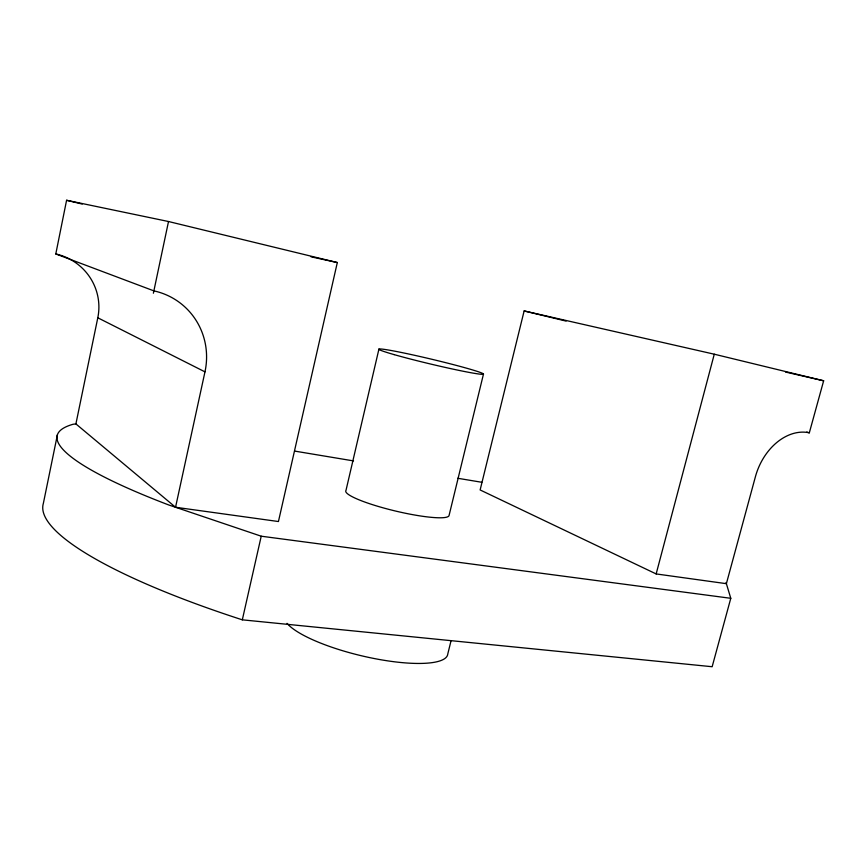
<?xml version="1.0" encoding="UTF-8"?>
<svg xmlns="http://www.w3.org/2000/svg" width="867" height="867" viewBox="0 0 867 867"><rect width="100%" height="100%" fill="white"/><g stroke="black" fill="none" stroke-linecap="round" stroke-linejoin="round"><path stroke-width="1.3" d="M175.546 507.26L204.97 371.856L97.798 317.788A54.805 53.96 14.1 0 0 55.791 253.955L66.586 200.277L168.512 221.519L337.317 262.549L278.437 521.533L175.546 507.26L75.906 423.909L73.121 424.256A346.637 54.285 13.4 0 0 168.707 504.952L261.227 536.207L730.783 598.306L712.154 666.723L242.316 619.829A344.394 71.061 13.4 0 1 43.35 503.434L57.385 434.855M75.906 423.909L97.798 317.788M153.383 293.23L168.512 221.519M242.316 619.829L261.227 536.207M378.944 349.033L345.987 490.408A53.093 8.063 13.4 0 0 394.192 510.717A53.093 8.063 13.4 0 0 449.084 515.399L483.483 374.067M524.134 310.939L480.134 489.953L656.156 573.932L726.383 583.675L755.406 476.742A53.396 39.427 -69 0 1 809.323 432.806L823.65 380.786L714.278 354.202L524.134 310.939L566.086 321.093M451.024 640.832L447.795 653.924A83.991 21.057 13.4 0 1 375.91 658.855A83.991 21.057 13.4 0 1 287.042 623.362M656.156 573.932L714.278 354.202M294.726 451.1L353.519 460.908M457.743 478.27L481.803 482.28M311.09 256.838L337.317 262.549M785.524 372.051L823.65 380.786M66.586 200.277L82.246 204.07M806.722 432.08L809.323 432.806M55.791 253.955L153.882 290.878A69.869 68.07 -54.5 0 1 204.97 371.856M726.037 582.548L730.783 598.306M394.16 354.625A53.808 2.46 13.4 0 0 481.705 374.306A53.808 2.46 13.4 0 0 417.547 355.958A53.808 2.46 13.4 0 0 394.16 354.625"/></g></svg>
